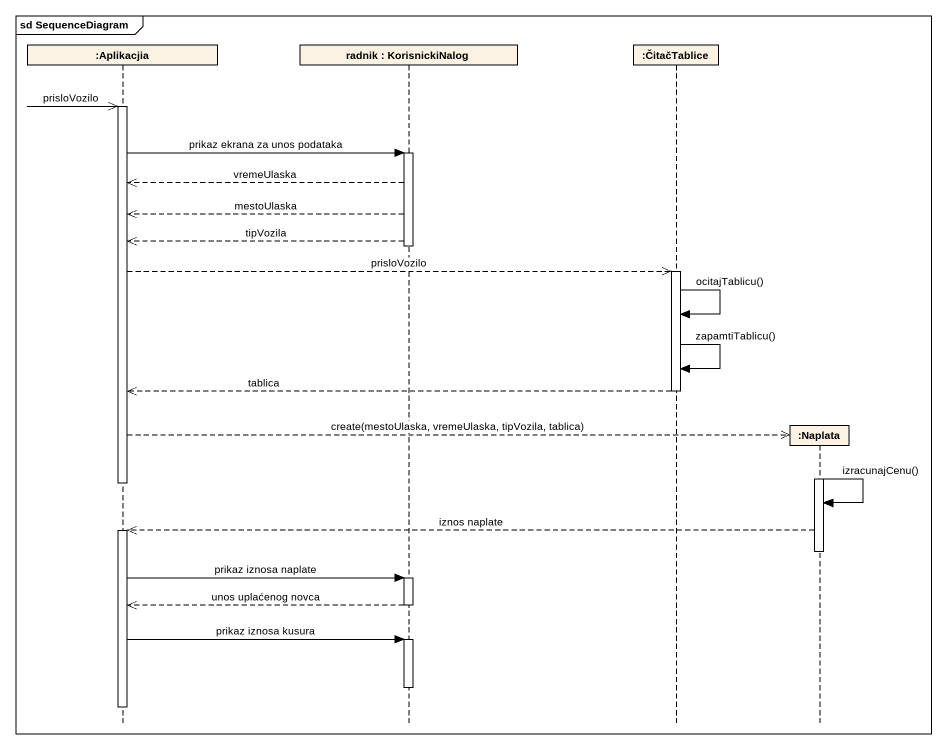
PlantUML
@startuml
mainframe sd SequenceDiagram
hide footbox
participant ":Aplikacjia" as Aplikacjia
participant "radnik : KorisnickiNalog" as radnik
participant ":ČitačTablice" as ČitačTablice
participant ":Naplata" as Naplata

Aplikacjia ->> Aplikacjia : prisloVozilo
activate Aplikacjia
Aplikacjia -> radnik : prikaz ekrana za unos podataka
activate radnik
radnik -->> Aplikacjia : vremeUlaska
radnik -->> Aplikacjia : mestoUlaska
radnik -->> Aplikacjia : tipVozila
deactivate radnik
Aplikacjia -->> ČitačTablice : prisloVozilo
activate ČitačTablice
ČitačTablice -> ČitačTablice : ocitajTablicu()
ČitačTablice -> ČitačTablice : zapamtiTablicu()
ČitačTablice -->> Aplikacjia : tablica
deactivate ČitačTablice
Aplikacjia -->> Naplata ** : create(mestoUlaska, vremeUlaska, tipVozila, tablica)
activate Naplata
deactivate Aplikacjia
Naplata -> Naplata : izracunajCenu()
Naplata -->> Aplikacjia : iznos naplate
activate Aplikacjia
deactivate Naplata
Aplikacjia -> radnik : prikaz iznosa naplate
activate radnik
radnik -->> Aplikacjia : unos uplaćenog novca
deactivate radnik
Aplikacjia -> radnik : prikaz iznosa kusura
activate radnik
deactivate radnik
deactivate Aplikacjia
@enduml
